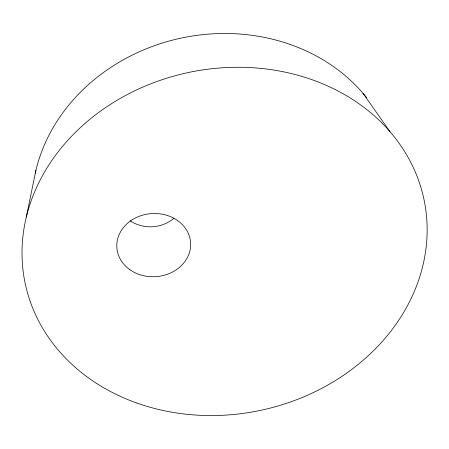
<?xml version="1.0" encoding="UTF-8"?>
<svg xmlns="http://www.w3.org/2000/svg" width="449" height="449" viewBox="0 0 449 449"><rect width="100%" height="100%" fill="white"/><g stroke="black" fill="none" stroke-linecap="round" stroke-linejoin="round"><path stroke-width="0.67" d="M26.295 217.181L35.881 170.412M362.955 93.224L389.957 131.641M35.246 173.196A184.197 161.64 -11.8 0 1 178.298 38.726A184.197 161.64 -11.8 0 1 366.58 97.596M173.982 218.208A33.394 29.527 -2.5 0 1 130.148 220.773M129.89 269.709A36.975 31.61 -3.8 0 0 190.101 250.071A36.975 31.61 -3.8 0 0 141.194 215.593A36.975 31.61 -3.8 0 0 129.89 269.709M137.068 403.118A203.773 172.736 -11.8 0 0 426.55 216.553A203.773 172.736 -11.8 0 0 110.117 104.578A203.773 172.736 -11.8 0 0 137.068 403.118"/></g></svg>
